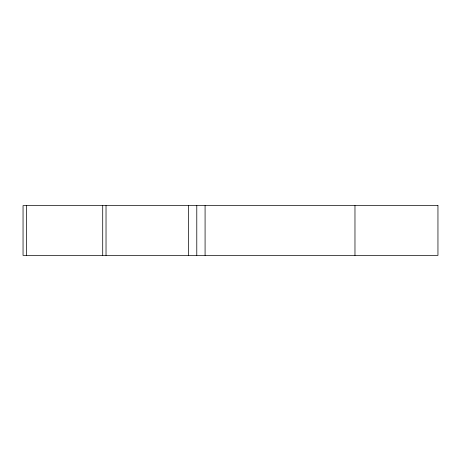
<?xml version="1.0" encoding="UTF-8"?>
<svg xmlns="http://www.w3.org/2000/svg" width="461" height="461" viewBox="0 0 461 461"><rect width="100%" height="100%" fill="white"/><g stroke="black" fill="none" stroke-linecap="round" stroke-linejoin="round"><path stroke-width="0.69" d="M354.97 205.606L354.97 255.394M205.082 205.606L205.082 255.394M196.784 205.606L196.784 255.394M188.486 205.606L188.486 255.394M106.03 205.606L106.03 255.394M102.711 205.606L102.711 255.394M26.369 205.606L26.369 255.394M437.95 205.606L23.05 205.606L23.05 255.394L437.95 255.394L437.95 205.606"/></g></svg>
